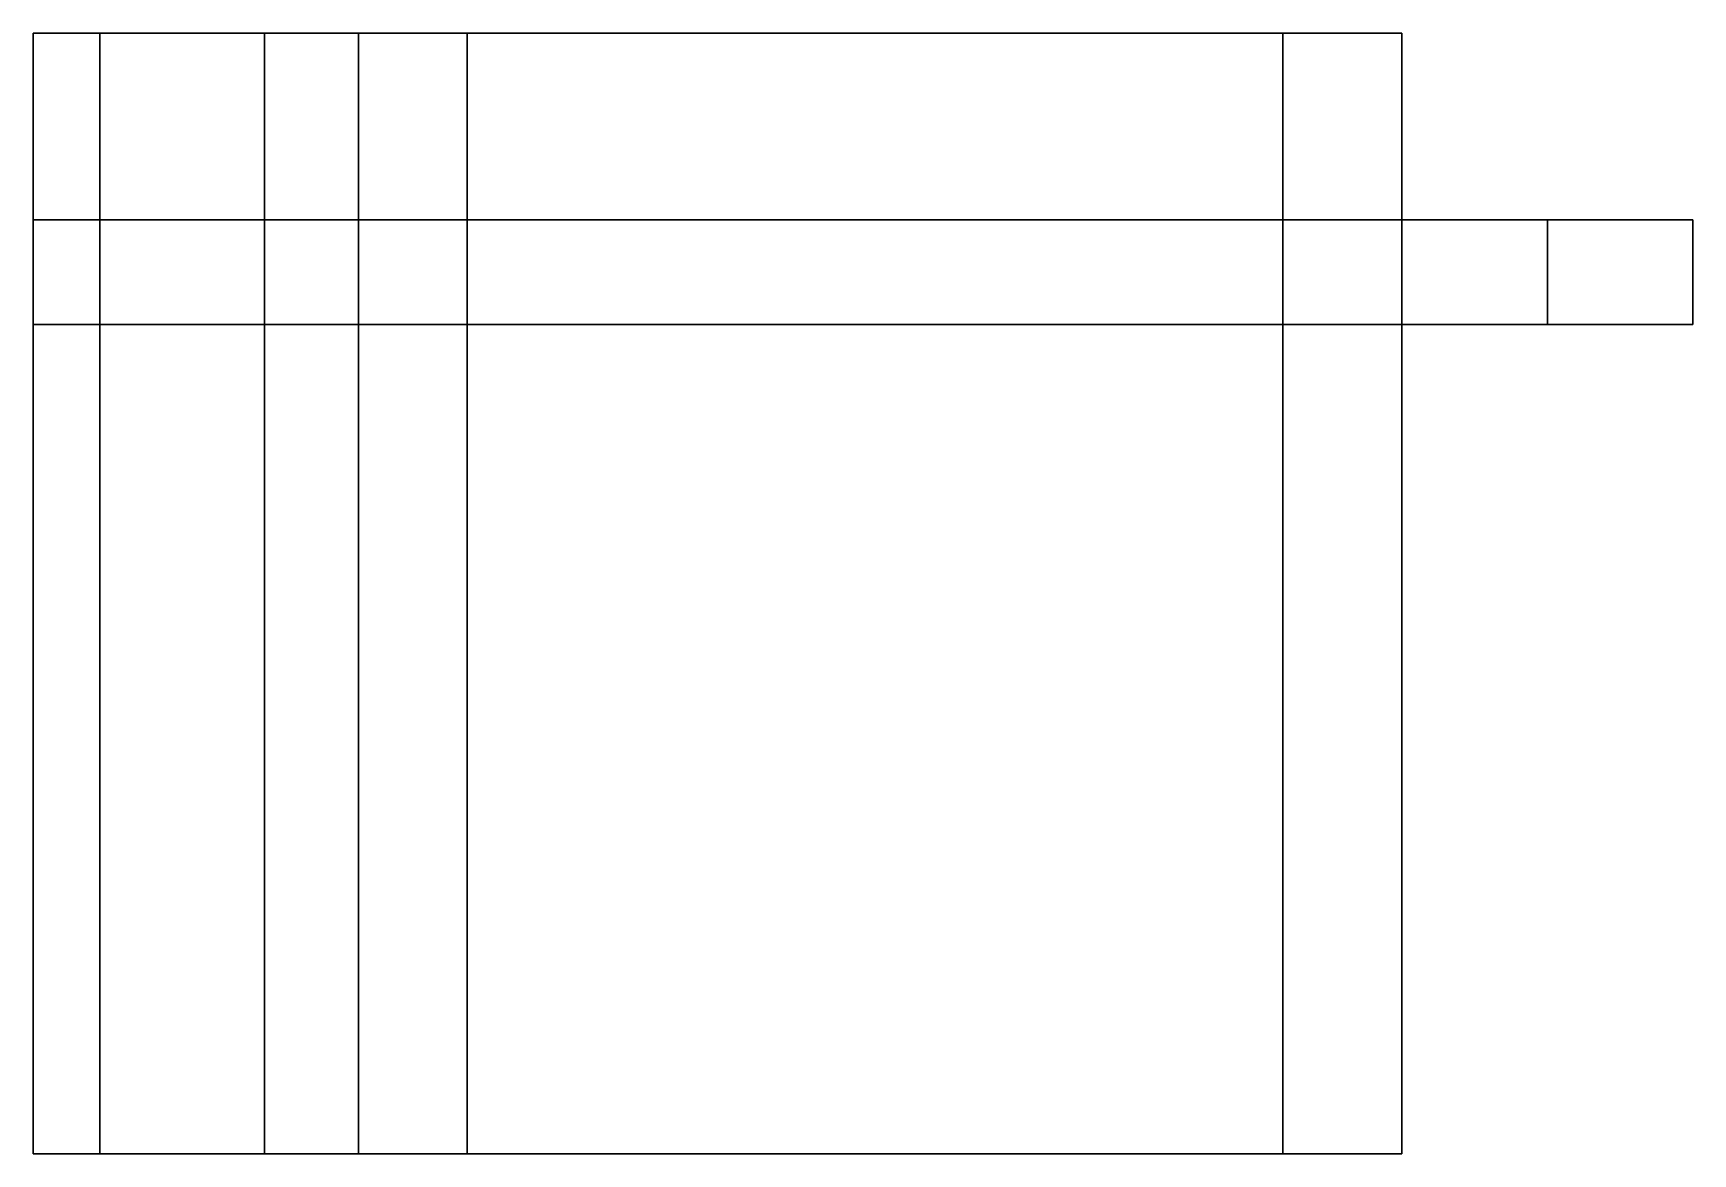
# Model space of a CAD drawing. Header units: metres. Extents: x -0.48 to 3, y 0 to 2.35.
import ezdxf

# ---------------------------------------------------------------- set-up
doc = ezdxf.new("R2010")
doc.units = ezdxf.units.M

msp = doc.modelspace()

# ---------------------------------------------------------------- linework, layer by layer
at = {"layer": 'Layer0'}
for points, invisible_edges in [([(0.4251, 2.35, 2.41), (0, 2.35, 2.41), (-0.4849, 2.35, 2.8867)], 13), ([(0.4251, 2.35, 2.41), (-0.4849, 2.35, 2.8867), (2.1351, 2.35, 2.41)], 3), ([(-0.4849, 2.35, 4.2767), (-0.3449, 2.35, 2.8867), (-0.4849, 2.35, 2.8867)], 3), ([(-0.3449, 2.35, 2.8867), (-0.4849, 2.35, 4.2767), (-0.3449, 2.35, 4.2767)], 1), ([(2.3851, 2.35, 2.8867), (2.1351, 2.35, 2.41), (-0.4849, 2.35, 2.8867)], 15), ([(2.3851, 2.35, 2.8867), (-0.4849, 2.35, 2.8867), (-0.3449, 2.35, 2.8867)], 3), ([(0, 2.35, 2.41), (-0.4849, 0, 2.8867), (-0.4849, 2.35, 2.8867)], 1), ([(-0.4849, 0, 2.8867), (0, 2.35, 2.41), (0, 0, 2.41)], 1), ([(-0.4849, 2.35, 4.2767), (-0.4849, 0, 2.8867), (-0.4849, 0, 4.2767)], 1), ([(-0.4849, 0, 2.8867), (-0.4849, 2.35, 4.2767), (-0.4849, 2.35, 2.8867)], 1), ([(-0.3449, 0, 4.2767), (-0.4849, 2.35, 4.2767), (-0.4849, 0, 4.2767)], 1), ([(-0.4849, 2.35, 4.2767), (-0.3449, 0, 4.2767), (-0.3449, 2.35, 4.2767)], 1), ([(-0.3449, 2.35, 2.8867), (-0.3449, 0, 4.2767), (-0.3449, 0, 2.8867)], 1), ([(-0.3449, 0, 4.2767), (-0.3449, 2.35, 2.8867), (-0.3449, 2.35, 4.2767)], 1), ([(2.3851, 0, 2.8867), (-0.3449, 2.35, 2.8867), (-0.3449, 0, 2.8867)], 1), ([(-0.3449, 2.35, 2.8867), (2.3851, 0, 2.8867), (2.3851, 2.35, 2.8867)], 1), ([(0, 2.35, 2.41), (0.1969, 2.35, 0.0067), (0, 2.35)], 1), ([(0.1969, 2.35, 0.0067), (0, 2.35, 2.41), (0.4251, 2.35, 2.41)], 3), ([(0.1969, 2.35, 0.0067), (0, 0), (0, 2.35)], 1), ([(0, 0), (0.1969, 2.35, 0.0067), (0.1969, 0, 0.0067)], 1), ([(0, 2.35, 2.41), (0, 0), (0, 0, 2.41)], 1), ([(0, 0), (0, 2.35, 2.41), (0, 2.35)], 1), ([(0.1969, 2.35, 0.0067), (0.4251, 0, 2.41), (0.1969, 0, 0.0067)], 1), ([(0.4251, 0, 2.41), (0.1969, 2.35, 0.0067), (0.4251, 2.35, 2.41)], 1), ([(2.1351, 2.35, 2.41), (0.4251, 0, 2.41), (0.4251, 2.35, 2.41)], 1), ([(0.4251, 0, 2.41), (2.1351, 2.35, 2.41), (2.1351, 0, 2.41)], 1), ([(2.1351, 2.35, 2.41), (2.3851, 2.35, 0.0067), (2.1351, 2.35, 0.0067)], 1), ([(2.3851, 2.35, 0.0067), (2.1351, 2.35, 2.41), (2.3851, 2.35, 2.8867)], 3), ([(2.3851, 2.35, 0.0067), (2.1351, 0, 0.0067), (2.1351, 2.35, 0.0067)], 1), ([(2.1351, 0, 0.0067), (2.3851, 2.35, 0.0067), (2.3851, 0, 0.0067)], 1), ([(2.1351, 2.35, 2.41), (2.1351, 0, 0.0067), (2.1351, 0, 2.41)], 1), ([(2.1351, 0, 0.0067), (2.1351, 2.35, 2.41), (2.1351, 2.35, 0.0067)], 1), ([(2.3851, 2.35, 0.0067), (2.3851, 0, 2.8867), (2.3851, 0, 0.0067)], 1), ([(2.3851, 0, 2.8867), (2.3851, 2.35, 0.0067), (2.3851, 1.7388, 2.1094)], 15), ([(2.3851, 1.7388, 2.1094), (2.3851, 2.35, 0.0067), (2.3851, 1.9588, 2.1094)], 3), ([(2.3851, 1.9588, 2.1094), (2.3851, 2.35, 0.0067), (2.3851, 1.9588, 2.4653)], 3), ([(2.3851, 0, 2.8867), (2.3851, 1.7388, 2.4653), (2.3851, 2.35, 2.8867)], 3), ([(2.3851, 2.35, 2.8867), (2.3851, 1.7388, 2.4653), (2.3851, 1.9588, 2.4653)], 13), ([(2.3851, 2.35, 2.8867), (2.3851, 1.9588, 2.4653), (2.3851, 2.35, 0.0067)], 3), ([(-0.4849, 1.9588, 7.0453), (2.6901, 1.9588, 6.7088), (-0.4849, 1.9588, 6.7088)], 1), ([(2.9951, 1.9588, 7.0453), (2.6901, 1.9588, 6.7088), (-0.4849, 1.9588, 7.0453)], 3), ([(2.9951, 1.7388, 7.0453), (-0.4849, 1.9588, 7.0453), (-0.4849, 1.7388, 7.0453)], 1), ([(-0.4849, 1.9588, 7.0453), (2.9951, 1.7388, 7.0453), (2.9951, 1.9588, 7.0453)], 1), ([(-0.4849, 1.9588, 7.0453), (-0.4849, 1.7388, 6.7088), (-0.4849, 1.7388, 7.0453)], 1), ([(-0.4849, 1.7388, 6.7088), (-0.4849, 1.9588, 7.0453), (-0.4849, 1.9588, 6.7088)], 1), ([(2.6901, 1.9588, 6.7088), (-0.4849, 1.7388, 6.7088), (-0.4849, 1.9588, 6.7088)], 1), ([(-0.4849, 1.7388, 6.7088), (2.6901, 1.9588, 6.7088), (2.6901, 1.7388, 6.7088)], 1), ([(2.3851, 1.9588, 2.4653), (2.9951, 1.9588, 2.1094), (2.3851, 1.9588, 2.1094)], 1), ([(2.9951, 1.9588, 2.1094), (2.3851, 1.9588, 2.4653), (2.6901, 1.9588, 2.4653)], 13), ([(2.9951, 1.9588, 2.1094), (2.3851, 1.7388, 2.1094), (2.3851, 1.9588, 2.1094)], 1), ([(2.3851, 1.7388, 2.1094), (2.9951, 1.9588, 2.1094), (2.9951, 1.7388, 2.1094)], 1), ([(2.6901, 1.7388, 2.4653), (2.3851, 1.9588, 2.4653), (2.3851, 1.7388, 2.4653)], 1), ([(2.3851, 1.9588, 2.4653), (2.6901, 1.7388, 2.4653), (2.6901, 1.9588, 2.4653)], 1), ([(2.9951, 1.9588, 2.1094), (2.6901, 1.9588, 2.4653), (2.9951, 1.9588, 7.0453)], 3), ([(2.9951, 1.9588, 7.0453), (2.6901, 1.9588, 2.4653), (2.6901, 1.9588, 6.7088)], 13), ([(2.6901, 1.9588, 6.7088), (2.6901, 1.7388, 2.4653), (2.6901, 1.7388, 6.7088)], 1), ([(2.6901, 1.7388, 2.4653), (2.6901, 1.9588, 6.7088), (2.6901, 1.9588, 2.4653)], 1), ([(2.9951, 1.9588, 2.1094), (2.9951, 1.7388, 7.0453), (2.9951, 1.7388, 2.1094)], 1), ([(2.9951, 1.7388, 7.0453), (2.9951, 1.9588, 2.1094), (2.9951, 1.9588, 7.0453)], 1), ([(2.6901, 1.7388, 6.7088), (2.9951, 1.7388, 7.0453), (-0.4849, 1.7388, 6.7088)], 3), ([(-0.4849, 1.7388, 6.7088), (2.9951, 1.7388, 7.0453), (-0.4849, 1.7388, 7.0453)], 1), ([(2.3851, 1.7388, 2.4653), (2.3851, 0, 2.8867), (2.3851, 1.7388, 2.1094)], 3), ([(2.9951, 1.7388, 2.1094), (2.6901, 1.7388, 2.4653), (2.3851, 1.7388, 2.1094)], 3), ([(2.3851, 1.7388, 2.4653), (2.3851, 1.7388, 2.1094), (2.6901, 1.7388, 2.4653)], 2), ([(2.6901, 1.7388, 2.4653), (2.9951, 1.7388, 2.1094), (2.9951, 1.7388, 7.0453)], 13), ([(2.6901, 1.7388, 2.4653), (2.9951, 1.7388, 7.0453), (2.6901, 1.7388, 6.7088)], 3), ([(0, 0, 2.41), (2.3851, 0, 2.8867), (-0.4849, 0, 2.8867)], 3), ([(-0.4849, 0, 2.8867), (2.3851, 0, 2.8867), (-0.3449, 0, 2.8867)], 13), ([(-0.4849, 0, 2.8867), (-0.3449, 0, 2.8867), (-0.3449, 0, 4.2767)], 13), ([(-0.4849, 0, 2.8867), (-0.3449, 0, 4.2767), (-0.4849, 0, 4.2767)], 1), ([(0.4251, 0, 2.41), (2.3851, 0, 2.8867), (0, 0, 2.41)], 15), ([(0.1969, 0, 0.0067), (0, 0, 2.41), (0, 0)], 1), ([(0, 0, 2.41), (0.1969, 0, 0.0067), (0.4251, 0, 2.41)], 13), ([(2.1351, 0, 2.41), (2.3851, 0, 2.8867), (0.4251, 0, 2.41)], 3), ([(2.3851, 0, 2.8867), (2.1351, 0, 0.0067), (2.3851, 0, 0.0067)], 1), ([(2.1351, 0, 0.0067), (2.3851, 0, 2.8867), (2.1351, 0, 2.41)], 3)]:
    msp.add_3dface(points, dxfattribs=dict(at, invisible_edges=invisible_edges))

doc.saveas('drawing.dxf')
